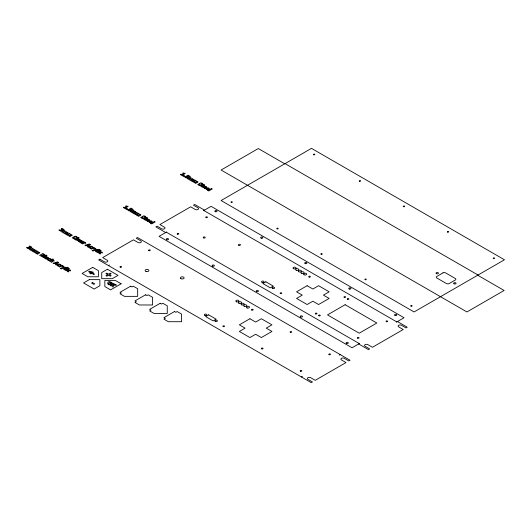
<?xml version="1.0" encoding="UTF-8"?>
<svg xmlns="http://www.w3.org/2000/svg" width="531" height="531" viewBox="0 0 531 531"><rect width="100%" height="100%" fill="white"/><g stroke="black" fill="none" stroke-linecap="round" stroke-linejoin="round"><path stroke-width="0.8" d="M359.613 343.398L352.04 347.772L159.061 236.355L166.634 231.987M203.506 210.694L211.072 206.327L404.051 317.744L396.484 322.111M477.701 275.224L504.45 259.778L311.471 148.361L221.095 200.539L414.074 311.956L477.701 275.224L504.125 290.477L466.928 311.956L221.095 170.026L258.292 148.547L284.722 163.807M108.457 265.573L109.419 265.015M301.435 376.99L302.398 376.433M339.269 355.146L340.232 354.589M285.047 163.621L478.026 275.031M204.468 210.143L194.678 204.488L193.457 205.192L198.003 207.813A1.978 1.142 0 0 1 198.003 209.433A1.978 1.142 0 0 1 195.202 209.433L190.662 206.811L159.897 224.573L164.437 227.195A1.978 1.142 0 0 1 164.437 228.808A1.978 1.142 0 0 1 161.643 228.808L157.103 226.186L155.882 226.89L165.672 232.538M397.447 321.554L407.231 327.209L406.016 327.912L401.469 325.291A1.978 1.142 0 0 0 398.675 325.291A1.978 1.142 0 0 0 398.675 326.904L403.215 329.525L372.45 347.287L367.91 344.665A1.978 1.142 0 0 0 365.116 344.665A1.978 1.142 0 0 0 365.116 346.278L369.656 348.9L368.434 349.604L358.651 343.955M203.831 210.508L396.81 321.925M133.215 210.78L136.009 212.393M166.309 232.173L359.288 343.584M111.098 282.864L110.169 283.773L108.955 283.959A0.969 0.558 0 0 1 108.324 283.348L109.804 282.419L111.098 282.864M130.367 209.964C129.584 211.471 128.442 208.656 127.626 209.891L128.854 210.807L130.188 211.013L131.482 210.376L130.593 209.26L131.15 208.935L132.571 209.758L133.201 209.393L130.984 208.112L129.106 209.201L130.367 209.964M187.45 177.002C186.66 178.516 185.525 175.701 184.702 176.936L185.936 177.852L187.27 178.058L188.565 177.42L187.669 176.305L188.226 175.98L189.653 176.803L190.284 176.438L188.067 175.157L186.189 176.246L187.45 177.002M47.345 259.36C47.697 261.225 51.003 260.588 48.348 259.652C49.144 257.681 51.301 260.781 51.042 259.055A2.655 1.533 0 0 0 50.067 258.524L48.66 258.464L47.345 259.36M57.056 264.962C57.408 266.827 60.713 266.197 58.058 265.254C58.861 263.283 61.012 266.389 60.753 264.664A2.655 1.533 0 0 0 59.777 264.133L58.37 264.073L57.056 264.962M66.919 270.657C67.271 272.522 70.577 271.892 67.922 270.949C68.718 268.978 70.875 272.084 70.616 270.359A2.655 1.533 0 0 0 69.641 269.828L68.233 269.768L66.919 270.657M88.823 247.048C89.175 248.913 92.48 248.276 89.825 247.34C90.628 245.368 92.779 248.468 92.52 246.749A2.655 1.533 0 0 0 91.544 246.211L90.137 246.152L88.823 247.048M98.686 252.743C99.038 254.608 102.344 253.971 99.689 253.035C100.485 251.063 102.642 254.163 102.383 252.437A2.655 1.533 0 0 0 101.408 251.906L100.001 251.847L98.686 252.743M142.427 216.535L143.264 217.896L141.969 217.657A2.675 1.54 0 0 1 141.531 216.92L140.655 217.338C142.301 219.542 145.68 218.706 144.014 216.482C148.488 219.21 144.319 214.013 142.427 216.535M199.503 183.58L200.346 184.941L199.052 184.702A2.675 1.54 0 0 1 198.607 183.965L197.738 184.383C199.377 186.587 202.756 185.75 201.096 183.527C205.563 186.255 201.402 181.058 199.503 183.58M76.836 240.098C83.095 244.691 74.148 237.549 79.789 241.047C82.418 239.627 77.473 238.127 76.836 240.098M145.925 220.073C152.185 224.666 143.237 217.524 148.872 221.022C151.508 219.602 146.563 218.102 145.925 220.073M148.66 221.653C154.919 226.246 145.972 219.104 151.607 222.602C154.242 221.181 149.297 219.681 148.66 221.653M203.001 187.118C209.267 191.711 200.32 184.569 205.955 188.067C208.59 186.646 203.645 185.146 203.001 187.118M205.736 188.697C212.002 193.291 203.054 186.149 208.69 189.647C211.325 188.226 206.38 186.726 205.736 188.697M143.947 219.164L145.129 220.126C146.098 219.761 143.947 218.984 146.324 218.56L147.087 218.991L147.631 218.679L146.875 218.241L147.598 217.823L146.808 217.365L145.786 217.61L143.947 219.164M201.03 186.208L202.211 187.171C203.181 186.806 201.023 186.029 203.406 185.604L204.163 186.036L204.714 185.724L203.957 185.286L204.681 184.868L203.891 184.41L202.869 184.655L201.03 186.208M73.723 237.735C73.424 239.03 76.809 238.266 74.725 239.156L72.74 238.207A2.011 1.162 0 0 1 72.614 237.457L75.11 236.242L76.398 236.468L77.639 237.47L76.842 237.934L76.53 237.297A1.327 0.763 0 0 0 75.9 236.939L74.559 237.072L73.723 237.735M45.374 257.986L46.157 258.418L46.682 258.112L45.374 257.986M80.347 241.924L81.13 242.348L81.655 242.043L80.347 241.924M43.655 255.922L43.044 256.466A1.268 0.73 0 0 1 42.201 256.579L39.593 255.391L42.945 253.453L44.896 254.754A0.909 0.524 0 0 1 44.803 255.199L43.429 255.484L43.655 255.922M112.18 283.136C106.054 288.778 106.406 277.713 112.18 283.136M43.748 254.734C42.46 255.803 42.48 253.486 43.748 254.734M35.385 250.22L33.221 251.714L32.431 251.256L34.024 249.928L31.714 250.838L30.917 250.38L32.51 249.059L30.201 249.968L29.411 249.51L31.94 248.05L35.385 250.22M39.779 252.756L37.615 254.249L36.825 253.791L38.418 252.471L36.108 253.373L35.312 252.915L36.904 251.594L34.595 252.504L33.805 252.046L36.334 250.592L39.779 252.756M67.709 232.624L65.552 234.118L64.755 233.66L66.348 232.332L64.039 233.242L63.242 232.784L64.835 231.463L62.525 232.372L61.735 231.914L64.264 230.454L67.709 232.624M72.103 235.16L69.946 236.653L69.149 236.195L70.742 234.868L68.433 235.777L67.636 235.319L69.229 233.998L66.919 234.908L66.129 234.45L68.658 232.99L72.103 235.16M136.427 212.387L134.27 213.88L133.473 213.422L135.066 212.095L132.757 213.004L131.967 212.546L133.553 211.225L131.243 212.135L130.46 211.677L132.982 210.216L136.427 212.387M140.821 214.922L138.664 216.416L137.868 215.958L139.461 214.637L137.151 215.54L136.361 215.088L137.947 213.761L135.637 214.67L134.854 214.212L137.376 212.758L140.821 214.922M193.51 179.432L191.352 180.925L190.556 180.467L192.149 179.139L189.839 180.049L189.043 179.591L190.636 178.27L188.326 179.179L187.536 178.721L190.065 177.261L193.51 179.432M197.904 181.967L195.747 183.46L194.95 183.003L196.543 181.682L194.233 182.584L193.437 182.133L195.03 180.805L192.72 181.715L191.93 181.257L194.459 179.803L197.904 181.967M113.647 285.313L113.096 287.072L112.074 286.481L112.526 285.174L110.999 285.864L110.156 285.373L113.508 283.441L114.351 283.926L112.864 284.789L115.419 284.543L116.395 285.107L113.647 285.313M52.31 261.073L51.819 262.447L50.883 261.909L51.301 260.88L50.08 261.444L49.29 260.986L52.795 258.969L53.578 259.42L51.62 260.555L53.352 260.416L54.281 260.953L52.31 261.073M48.367 257.847L46.277 259.247L44.292 257.92A1.062 0.611 0 0 1 44.491 257.568L45.5 257.256L47.159 257.84L47.173 257.429L45.985 256.931L46.595 256.579L48.367 257.847M83.347 241.784L81.256 243.185L79.265 241.857A1.062 0.611 0 0 1 79.464 241.499L80.473 241.193L82.132 241.771L82.152 241.366L80.964 240.862L81.575 240.51L83.347 241.784M79.75 240.039L79.484 240.324L78.535 239.78L79.75 240.039M148.839 220.013L148.574 220.305L147.618 219.754L148.839 220.013M151.574 221.593L151.308 221.885L150.359 221.334L151.574 221.593M205.915 187.058L205.65 187.35L204.7 186.799L205.915 187.058M208.65 188.638L208.391 188.93L207.435 188.379L208.65 188.638M29.278 247.937C28.243 249.152 27.439 246.484 26.55 247.692L28.442 248.84L30.068 248.515A0.976 0.564 0 0 0 30.234 248.169L29.975 247.791L31.561 247.546A0.976 0.564 0 0 0 31.681 247.107L29.716 245.979L28.993 246.397L30.526 247.141L28.601 247.36L29.278 247.937M61.603 230.341C60.567 231.556 59.764 228.888 58.875 230.096L60.766 231.244L62.399 230.919A0.976 0.564 0 0 0 62.558 230.573L62.3 230.195L63.886 229.95A0.976 0.564 0 0 0 64.005 229.511L62.041 228.383L61.324 228.801L62.85 229.545L60.926 229.764L61.603 230.341M42.633 255.657C40.92 256.758 41.272 254.05 42.633 255.657M63.216 266.111L61.682 268.069L60.308 268.42L61.158 268.905L65.884 267.651L65.074 267.186L62.997 267.81L64.045 266.589L61.954 265.799L62.313 265.593L61.53 265.135L59.001 266.595L59.791 267.047L61.483 266.071L62.479 266.542L63.222 266.117M94.983 248.189L93.449 250.154L92.075 250.499L92.925 250.99L97.651 249.729L96.841 249.265L94.764 249.889L95.812 248.674L93.721 247.884L94.08 247.672L93.297 247.22L90.768 248.674L91.558 249.132L93.25 248.156L94.246 248.627L94.989 248.196M58.503 262.44L56.286 265.022L55.416 264.524L55.894 264.007L54.839 263.403L53.943 263.675L53.1 263.19L57.587 261.909L58.503 262.44M90.27 244.519L88.053 247.107L87.184 246.61L87.661 246.092L86.606 245.481L85.71 245.76L84.867 245.269L89.354 243.988L90.27 244.519M57.076 262.719L56.313 263.555L55.629 263.157L57.076 262.719M88.843 244.798L88.08 245.634L87.396 245.236L88.843 244.798M123.869 207.203L123.285 207.541L125.502 208.816L126.086 208.477L125.396 208.079L128.17 206.479L126.186 205.862L125.641 206.181L126.351 206.586L124.579 207.608L123.869 207.203M180.952 174.248L180.367 174.58L182.578 175.861L183.168 175.522L182.478 175.124L185.253 173.524L183.268 172.907L182.724 173.225L183.427 173.63L181.662 174.653L180.952 174.248M46.21 255.165L42.712 257.19L43.502 257.641L47 255.623L46.21 255.165M126.989 208.656L126.106 209.168L126.902 209.626L127.785 209.114L126.989 208.656M184.071 175.701L183.182 176.212L183.978 176.67L184.868 176.159L184.071 175.701M78.455 237.523L74.951 239.541L75.741 239.999L79.238 237.974L78.455 237.523M84.363 242.063L81.834 243.517L82.624 243.975L84.316 242.999C85.365 243.961 86.845 242.594 84.787 242.727L85.152 242.514L84.363 242.063M67.152 267.259L63.654 269.277L64.437 269.735L67.941 267.71L67.152 267.259M98.919 249.338L95.421 251.362L96.204 251.813L99.709 249.796L98.919 249.338M67.57 268.626L65.041 270.08L65.831 270.538L68.36 269.078L67.57 268.626M68.519 268.049L67.908 268.401L68.738 268.885L69.355 268.527L68.519 268.049M99.337 250.705L96.808 252.165L97.598 252.617L100.127 251.156L99.337 250.705M100.286 250.128L99.675 250.486L100.505 250.964L101.122 250.612L100.286 250.128M154.402 221.46L150.904 223.478L151.687 223.936L155.191 221.912L154.402 221.46M211.484 188.505L207.979 190.523L208.769 190.981L212.267 188.956L211.484 188.505M99.888 259.214L98.666 259.918L311.226 382.639L312.44 381.935L307.9 379.313A1.978 1.142 0 0 1 307.9 377.694A1.978 1.142 0 0 1 310.695 377.694L315.241 380.322L346.006 362.56L341.46 359.938A1.978 1.142 0 0 1 341.46 358.319A1.978 1.142 0 0 1 344.261 358.319L348.801 360.941L350.022 360.237L137.463 237.523L136.248 238.227L140.788 240.848A1.978 1.142 0 0 1 140.788 242.461A1.978 1.142 0 0 1 137.994 242.461L133.447 239.839L102.682 257.601L107.229 260.223A1.978 1.142 0 0 1 107.229 261.836A1.978 1.142 0 0 1 104.428 261.836L99.888 259.214M92.693 267.358L82.119 273.458L87.847 276.764L98.414 276.764L98.414 270.664L92.693 267.358M89.228 271.235L88.737 271.52L90.423 273.883L91.047 273.525L90.297 272.503L93.775 274.507L94.399 274.149L90.934 272.144L92.699 272.569L93.317 272.211L89.228 271.235M89.301 279.638L83.573 282.943L94.146 289.05L99.868 285.744L99.868 279.638L89.301 279.638M107.448 269.263L101.72 272.569L101.72 278.675L112.293 278.675L118.015 275.37L107.448 269.263M106.811 273.18L105.941 273.677L107.674 274.68L105.954 275.669L106.844 276.18L108.563 275.191L110.289 276.186L111.158 275.689L109.432 274.686L111.145 273.697L110.256 273.186L108.543 274.175L106.811 273.18M92.513 282.552L91.571 283.089L93.808 284.384L94.75 283.839L92.513 282.552M121.141 283.786L110.574 289.886L104.846 286.581L104.846 280.481L115.419 280.481L121.141 283.786M130.619 286.189L120.052 292.289L121.373 293.052L120.052 293.816L124.453 296.358L137.668 296.358L137.668 288.731L133.268 286.189L131.94 286.952L130.619 286.189M145.554 294.805L134.98 300.911L136.301 301.674L134.98 302.438L139.387 304.98L152.603 304.98L152.603 297.353L148.195 294.805L146.875 295.568L145.554 294.805M160.223 303.274L149.649 309.381L150.97 310.144L149.649 310.907L154.056 313.449L167.265 313.449L167.265 305.816L162.864 303.274L161.543 304.037L160.223 303.274M174.533 311.538L163.966 317.644L165.287 318.408L163.966 319.171L168.367 321.713L181.582 321.713L181.582 314.08L177.175 311.538L175.854 312.301L174.533 311.538M208.623 314.837L205.63 316.562L213.117 320.883L216.11 319.158L208.623 314.837M265.839 281.802L262.838 283.534L270.325 287.855L273.326 286.123L265.839 281.802M249.922 318.746L239.355 324.846L245.076 328.151L239.355 331.457L249.922 337.563L255.65 334.258L261.371 337.563L271.945 331.457L266.217 328.151L271.945 324.846L261.371 318.746L255.65 322.051L249.922 318.746M307.137 285.711L296.563 291.818L302.292 295.123L296.563 298.429L307.137 304.529L312.859 301.223L318.587 304.529L329.16 298.429L323.432 295.123L329.16 291.818L318.587 285.711L312.859 289.017L307.137 285.711M345.123 304.721L327.508 314.89L359.215 333.202L376.837 323.027L345.123 304.721M442.967 272.894L436.801 276.459A1.872 1.082 0 0 0 436.801 277.985L446.491 283.574A1.872 1.082 0 0 0 449.133 283.574L455.299 280.016A1.872 1.082 0 0 0 455.299 278.49L445.609 272.894A1.872 1.082 0 0 0 442.967 272.894M215.354 211.716A1.122 0.65 0 0 0 217.04 211.159A1.122 0.65 0 0 0 215.354 210.595A1.122 0.65 0 0 0 215.354 211.716M261.199 238.187A1.122 0.65 0 0 0 262.878 237.622A1.122 0.65 0 0 0 261.199 237.065A1.122 0.65 0 0 0 261.199 238.187M305.239 263.615A1.122 0.65 0 0 0 306.925 263.051A1.122 0.65 0 0 0 305.239 262.493A1.122 0.65 0 0 0 305.239 263.615M349.285 289.043A1.122 0.65 0 0 0 350.964 288.479A1.122 0.65 0 0 0 349.285 287.921A1.122 0.65 0 0 0 349.285 289.043M395.124 315.507A1.122 0.65 0 0 0 396.803 314.943A1.122 0.65 0 0 0 395.124 314.385A1.122 0.65 0 0 0 395.124 315.507M346.637 343.497A1.122 0.65 0 0 0 348.316 342.94A1.122 0.65 0 0 0 346.637 342.376A1.122 0.65 0 0 0 346.637 343.497M300.798 317.034A1.122 0.65 0 0 0 302.478 316.476A1.122 0.65 0 0 0 300.798 315.912A1.122 0.65 0 0 0 300.798 317.034M256.752 291.605A1.122 0.65 0 0 0 258.438 291.048A1.122 0.65 0 0 0 256.752 290.484A1.122 0.65 0 0 0 256.752 291.605M212.712 266.177A1.122 0.65 0 0 0 214.391 265.619A1.122 0.65 0 0 0 212.712 265.055A1.122 0.65 0 0 0 212.712 266.177M166.873 239.713A1.122 0.65 0 0 0 168.553 239.149A1.122 0.65 0 0 0 166.873 238.592A1.122 0.65 0 0 0 166.873 239.713M318.899 315.792A0.81 0.465 0 0 0 320.253 315.587A0.81 0.465 0 0 0 319.257 315.009A0.81 0.465 0 0 0 318.899 315.792M357.668 338.181A0.81 0.465 0 0 0 359.016 337.955A0.81 0.465 0 0 0 358 337.391A0.81 0.465 0 0 0 357.668 338.181M386.449 321.72A0.81 0.465 0 0 0 387.663 321.315A0.81 0.465 0 0 0 386.449 320.91A0.81 0.465 0 0 0 386.449 321.72M347.526 299.265A0.81 0.465 0 0 0 348.88 299.059A0.81 0.465 0 0 0 347.885 298.482A0.81 0.465 0 0 0 347.526 299.265M272.742 288.506A1.248 0.717 0 0 0 274.613 287.882A1.248 0.717 0 0 0 272.742 287.258A1.248 0.717 0 0 0 272.742 288.506M262.175 282.399A1.248 0.717 0 0 0 264.04 281.775A1.248 0.717 0 0 0 262.175 281.151A1.248 0.717 0 0 0 262.175 282.399M203.519 237.895A0.996 0.577 0 0 0 205.192 237.636A0.996 0.577 0 0 0 203.97 236.932A0.996 0.577 0 0 0 203.519 237.895M238.758 245.269A0.996 0.577 0 0 0 240.424 245.01A0.996 0.577 0 0 0 239.202 244.306A0.996 0.577 0 0 0 238.758 245.269M304.051 274.779A1.56 0.896 0 0 0 306.659 274.374A1.56 0.896 0 0 0 304.748 273.273A1.56 0.896 0 0 0 304.051 274.779M301.734 273.399A1.56 0.896 0 0 0 304.071 272.615A1.56 0.896 0 0 0 301.734 271.839A1.56 0.896 0 0 0 301.734 273.399M298.767 271.726A1.56 0.896 0 0 0 301.376 271.321A1.56 0.896 0 0 0 299.464 270.226A1.56 0.896 0 0 0 298.767 271.726M296.451 270.345A1.56 0.896 0 0 0 298.78 269.569A1.56 0.896 0 0 0 296.451 268.786A1.56 0.896 0 0 0 296.451 270.345M293.484 268.673A1.56 0.896 0 0 0 296.086 268.274A1.56 0.896 0 0 0 294.181 267.173A1.56 0.896 0 0 0 293.484 268.673M177.593 234.191A0.81 0.465 0 0 0 178.808 233.786A0.81 0.465 0 0 0 177.593 233.381A0.81 0.465 0 0 0 177.593 234.191M206.055 217.591A0.81 0.465 0 0 0 207.409 217.378A0.81 0.465 0 0 0 206.42 216.807A0.81 0.465 0 0 0 206.055 217.591M280.355 293.543A0.81 0.465 0 0 0 281.709 293.338A0.81 0.465 0 0 0 280.72 292.76A0.81 0.465 0 0 0 280.355 293.543M309.155 277.089A0.81 0.465 0 0 0 310.37 276.684A0.81 0.465 0 0 0 309.155 276.279A0.81 0.465 0 0 0 309.155 277.089M344.221 297.36A0.81 0.465 0 0 0 345.575 297.148A0.81 0.465 0 0 0 344.586 296.577A0.81 0.465 0 0 0 344.221 297.36M315.593 313.887A0.81 0.465 0 0 0 316.947 313.675A0.81 0.465 0 0 0 315.958 313.104A0.81 0.465 0 0 0 315.593 313.887M231.324 202.411A0.684 0.398 0 0 0 232.352 202.065A0.684 0.398 0 0 0 231.324 201.72A0.684 0.398 0 0 0 231.324 202.411M277.162 228.874A0.684 0.398 0 0 0 278.191 228.529A0.684 0.398 0 0 0 277.162 228.184A0.684 0.398 0 0 0 277.162 228.874M321.209 254.303A0.684 0.398 0 0 0 322.237 253.957A0.684 0.398 0 0 0 321.209 253.612A0.684 0.398 0 0 0 321.209 254.303M365.255 279.731A0.684 0.398 0 0 0 366.277 279.386A0.684 0.398 0 0 0 365.255 279.04A0.684 0.398 0 0 0 365.255 279.731M411.094 306.195A0.684 0.398 0 0 0 412.116 305.849A0.684 0.398 0 0 0 411.094 305.511A0.684 0.398 0 0 0 411.094 306.195M493.538 258.59A0.684 0.398 0 0 0 494.567 258.252A0.684 0.398 0 0 0 493.538 257.907A0.684 0.398 0 0 0 493.538 258.59M447.553 232.067A0.684 0.398 0 0 0 448.702 231.888A0.684 0.398 0 0 0 447.865 231.403A0.684 0.398 0 0 0 447.553 232.067M403.54 206.652A0.684 0.398 0 0 0 404.668 206.44A0.684 0.398 0 0 0 403.786 205.982A0.684 0.398 0 0 0 403.54 206.652M359.6 181.27A0.684 0.398 0 0 0 360.635 180.938A0.684 0.398 0 0 0 359.62 180.586A0.684 0.398 0 0 0 359.6 181.27M313.761 154.8A0.684 0.398 0 0 0 314.797 154.475A0.684 0.398 0 0 0 313.788 154.116A0.684 0.398 0 0 0 313.761 154.8M436.402 273.638A1.181 0.684 0 0 0 438.387 273.326A1.181 0.684 0 0 0 436.933 272.489A1.181 0.684 0 0 0 436.402 273.638M454.025 283.806A1.181 0.684 0 0 0 456.003 283.501A1.181 0.684 0 0 0 454.556 282.665A1.181 0.684 0 0 0 454.025 283.806M204.959 315.434A1.248 0.717 0 0 0 206.831 314.81A1.248 0.717 0 0 0 204.959 314.186A1.248 0.717 0 0 0 204.959 315.434M247.161 307.953A1.56 0.896 0 0 0 249.497 307.177A1.56 0.896 0 0 0 247.161 306.394A1.56 0.896 0 0 0 247.161 307.953M244.2 306.287A1.56 0.896 0 0 0 246.802 305.883A1.56 0.896 0 0 0 244.897 304.781A1.56 0.896 0 0 0 244.2 306.287M241.877 304.9A1.56 0.896 0 0 0 244.214 304.124A1.56 0.896 0 0 0 241.877 303.347A1.56 0.896 0 0 0 241.877 304.9M238.91 303.234A1.56 0.896 0 0 0 241.519 302.829A1.56 0.896 0 0 0 239.607 301.727A1.56 0.896 0 0 0 238.91 303.234M236.594 301.847A1.56 0.896 0 0 0 238.93 301.07A1.56 0.896 0 0 0 236.594 300.294A1.56 0.896 0 0 0 236.594 301.847M215.274 321.421A1.248 0.717 0 0 0 217.358 321.096A1.248 0.717 0 0 0 215.832 320.213A1.248 0.717 0 0 0 215.274 321.421M120.212 267.153A0.81 0.465 0 0 0 121.566 266.94A0.81 0.465 0 0 0 120.577 266.37A0.81 0.465 0 0 0 120.212 267.153M148.839 250.619A0.81 0.465 0 0 0 150.2 250.413A0.81 0.465 0 0 0 149.204 249.842A0.81 0.465 0 0 0 148.839 250.619M223.146 326.578A0.81 0.465 0 0 0 224.5 326.366A0.81 0.465 0 0 0 223.505 325.795A0.81 0.465 0 0 0 223.146 326.578M251.774 310.051A0.81 0.465 0 0 0 253.128 309.839A0.81 0.465 0 0 0 252.139 309.268A0.81 0.465 0 0 0 251.774 310.051M290.477 332.373A0.81 0.465 0 0 0 291.692 331.968A0.81 0.465 0 0 0 290.477 331.563A0.81 0.465 0 0 0 290.477 332.373M329.067 354.675A0.81 0.465 0 0 0 330.421 354.462A0.81 0.465 0 0 0 329.432 353.892A0.81 0.465 0 0 0 329.067 354.675M300.453 371.209A0.81 0.465 0 0 0 301.8 370.983A0.81 0.465 0 0 0 300.785 370.426A0.81 0.465 0 0 0 300.453 371.209M261.849 348.9A0.81 0.465 0 0 0 263.064 348.495A0.81 0.465 0 0 0 261.849 348.09A0.81 0.465 0 0 0 261.849 348.9M180.925 278.656A1.872 1.082 0 0 0 184.051 278.171A1.872 1.082 0 0 0 181.768 276.85A1.872 1.082 0 0 0 180.925 278.656M146.078 271.454A1.872 1.082 0 0 0 148.886 270.518A1.872 1.082 0 0 0 146.078 269.582A1.872 1.082 0 0 0 146.078 271.454"/></g></svg>
